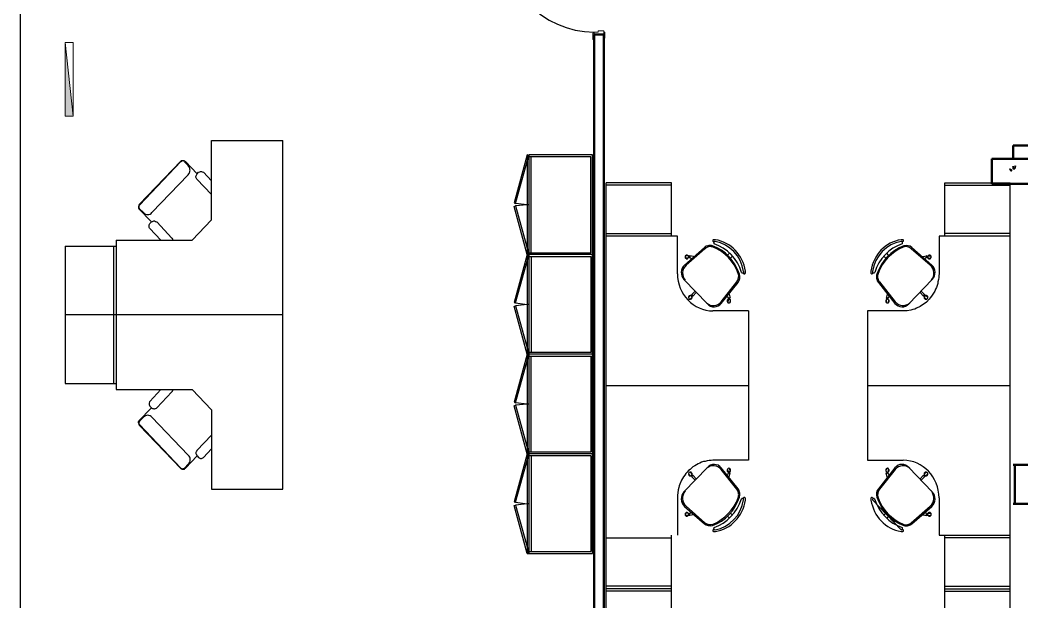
# Model space of a CAD drawing. Header units: millimetres. Extents: x -8 to 5830, y -596 to 3598.
# Drawn here: x 1664.43 to 1672.45, y 2382.36 to 2387.01 of the extents above; entities that cross this region are included whole.
import ezdxf

# ---------------------------------------------------------------- set-up
doc = ezdxf.new("R2010")
doc.units = ezdxf.units.MM
doc.layers.get('0').update_dxf_attribs({"color": 9})

msp = doc.modelspace()

# ---------------------------------------------------------------- linework, layer by layer
msp.add_line((1664.4326, 2392.0975), (1664.4326, 2378.3475))
at = {"lineweight": 20}
for p, q in [((1669.0273, 2386.9053), (1669.0167, 2386.9053)), ((1669.0167, 2386.9053), (1669.0167, 2386.8545)), ((1669.0167, 2386.8545), (1669.0273, 2386.8545)), ((1669.0273, 2386.9142), (1669.059, 2386.9142)), ((1669.0273, 2386.8545), (1669.0273, 2386.9142)), ((1669.059, 2386.9142), (1669.059, 2386.9252)), ((1669.059, 2386.9252), (1669.1033, 2386.9252)), ((1669.1033, 2386.9252), (1669.1033, 2386.8655)), ((1669.1117, 2386.9142), (1669.1033, 2386.9142)), ((1669.1033, 2386.8655), (1669.1117, 2386.8655)), ((1669.1117, 2386.8655), (1669.1117, 2386.9142)), ((1664.7935, 2386.2423), (1664.7935, 2386.8302)), ((1664.7935, 2386.8302), (1664.8568, 2386.8302)), ((1664.8568, 2386.2423), (1664.7935, 2386.8302)), ((1664.8568, 2386.8302), (1664.8568, 2386.2423)), ((1664.8568, 2386.2423), (1664.7935, 2386.2423)), ((1672.3536, 2385.8202), (1672.3683, 2385.8135)), ((1672.3599, 2385.8025), (1672.3536, 2385.8202)), ((1672.3683, 2385.8135), (1672.3599, 2385.8025)), ((1672.3747, 2385.8401), (1672.3979, 2385.8445)), ((1672.3937, 2385.8202), (1672.3747, 2385.8401)), ((1672.3747, 2385.829), (1672.3895, 2385.8312)), ((1672.3873, 2385.8157), (1672.3747, 2385.829)), ((1672.3895, 2385.8312), (1672.3873, 2385.8157)), ((1672.3979, 2385.8445), (1672.3937, 2385.8202))]:
    msp.add_line(p, q, dxfattribs=at)
at = {"lineweight": 50}
for p, q in [((1669.1033, 2386.8943), (1669.0273, 2386.8943)), ((1669.0273, 2386.8943), (1669.0273, 2379.4705)), ((1669.1033, 2379.5501), (1669.1033, 2386.8943)), ((1672.3789, 2385.8997), (1672.3789, 2386.008)), ((1673.0712, 2386.008), (1672.3789, 2386.008)), ((1672.2079, 2385.7008), (1672.2079, 2385.8997)), ((1672.2079, 2385.8997), (1672.5372, 2385.8997)), ((1672.5414, 2385.7008), (1672.2079, 2385.7008)), ((1672.6554, 2383.4554), (1672.3789, 2383.4554)), ((1672.3937, 2383.4554), (1672.3937, 2383.1415)), ((1672.6554, 2383.1415), (1672.3789, 2383.1415))]:
    msp.add_line(p, q, dxfattribs=at)
at = {"lineweight": 25}
for p, q in [((1665.9648, 2385.4135), (1665.9648, 2386.0478)), ((1665.9648, 2386.0478), (1666.5347, 2386.0478)), ((1666.5347, 2383.2587), (1666.5347, 2386.0478)), ((1668.4912, 2385.9329), (1668.3857, 2385.5483)), ((1668.3983, 2385.5439), (1668.5039, 2385.9285)), ((1668.5039, 2385.9285), (1668.4912, 2385.9329)), ((1668.4912, 2385.9329), (1668.4912, 2382.7459)), ((1668.5039, 2385.9329), (1668.5039, 2382.7459)), ((1669.0125, 2385.9329), (1668.5039, 2385.9329)), ((1668.9999, 2385.9174), (1668.5039, 2385.9174)), ((1668.5229, 2385.1505), (1668.5229, 2385.9174)), ((1668.9999, 2385.1505), (1668.9999, 2385.9174)), ((1669.0125, 2382.7459), (1669.0125, 2385.9329)), ((1665.7179, 2385.8821), (1665.3865, 2385.5351)), ((1665.72, 2385.8798), (1665.3887, 2385.5306)), ((1665.7221, 2385.8843), (1665.7179, 2385.8821)), ((1665.72, 2385.8798), (1665.7327, 2385.8865)), ((1665.7411, 2385.8843), (1665.7221, 2385.8843)), ((1665.7327, 2385.8865), (1665.7432, 2385.8865)), ((1665.7453, 2385.8821), (1665.7411, 2385.8843)), ((1665.7432, 2385.8865), (1665.7559, 2385.8798)), ((1665.7475, 2385.8776), (1665.7453, 2385.8821)), ((1665.7791, 2385.8467), (1665.7475, 2385.8776)), ((1665.7559, 2385.8798), (1665.8509, 2385.7804)), ((1665.7833, 2385.8401), (1665.7791, 2385.8467)), ((1665.7854, 2385.8356), (1665.7833, 2385.8401)), ((1665.7897, 2385.829), (1665.7854, 2385.8356)), ((1665.7918, 2385.8224), (1665.7897, 2385.829)), ((1665.7918, 2385.8157), (1665.7918, 2385.8224)), ((1665.7939, 2385.8091), (1665.7918, 2385.8157)), ((1672.3536, 2385.8202), (1672.3683, 2385.8135)), ((1672.3599, 2385.8025), (1672.3536, 2385.8202)), ((1672.3683, 2385.8135), (1672.3599, 2385.8025)), ((1672.3747, 2385.8401), (1672.3979, 2385.8445)), ((1672.3937, 2385.8202), (1672.3747, 2385.8401)), ((1672.3747, 2385.829), (1672.3895, 2385.8312)), ((1672.3873, 2385.8157), (1672.3747, 2385.829)), ((1672.3895, 2385.8312), (1672.3873, 2385.8157)), ((1672.3979, 2385.8445), (1672.3937, 2385.8202)), ((1665.7791, 2385.7738), (1665.4879, 2385.471)), ((1665.7791, 2385.7738), (1665.7833, 2385.7804)), ((1665.7833, 2385.7804), (1665.7854, 2385.7848)), ((1665.7854, 2385.7848), (1665.7897, 2385.7914)), ((1665.7897, 2385.7914), (1665.7918, 2385.7981)), ((1665.7918, 2385.8025), (1665.7939, 2385.8091)), ((1665.7918, 2385.7981), (1665.7918, 2385.8025)), ((1665.8403, 2385.7605), (1665.8424, 2385.7649)), ((1665.8403, 2385.7539), (1665.8403, 2385.7605)), ((1665.8424, 2385.7494), (1665.8403, 2385.7539)), ((1665.8424, 2385.7649), (1665.8445, 2385.7715)), ((1665.8445, 2385.7428), (1665.8424, 2385.7494)), ((1665.8445, 2385.7715), (1665.8467, 2385.776)), ((1665.8467, 2385.7384), (1665.8445, 2385.7428)), ((1665.8467, 2385.776), (1665.8509, 2385.7804)), ((1665.9648, 2385.6146), (1665.8467, 2385.7384)), ((1665.8509, 2385.7804), (1665.8614, 2385.7936)), ((1665.8614, 2385.7936), (1665.8699, 2385.7981)), ((1665.8699, 2385.7981), (1665.8762, 2385.8003)), ((1665.8762, 2385.8003), (1665.8846, 2385.8003)), ((1665.8846, 2385.8003), (1665.891, 2385.7981)), ((1665.891, 2385.7981), (1665.8994, 2385.7936)), ((1665.9648, 2385.7251), (1665.8994, 2385.7936)), ((1669.6457, 2385.7097), (1669.1223, 2385.7097)), ((1669.1223, 2379.6451), (1669.1223, 2385.7097)), ((1669.6457, 2385.6898), (1669.1223, 2385.6898)), ((1669.6457, 2385.2831), (1669.6457, 2385.7097)), ((1671.8323, 2385.2831), (1671.8323, 2385.7097)), ((1671.8323, 2385.7097), (1672.3557, 2385.7097)), ((1671.8323, 2385.6898), (1672.3557, 2385.6898)), ((1672.3557, 2378.5975), (1672.3557, 2385.7097)), ((1665.3844, 2385.5262), (1665.3802, 2385.5174)), ((1665.3802, 2385.5174), (1665.3802, 2385.5085)), ((1665.3802, 2385.5085), (1665.3844, 2385.4997)), ((1665.3844, 2385.5306), (1665.3823, 2385.524)), ((1665.3823, 2385.524), (1665.3823, 2385.5152)), ((1665.3823, 2385.5152), (1665.3844, 2385.5108)), ((1665.3865, 2385.5351), (1665.3844, 2385.5306)), ((1665.3887, 2385.5306), (1665.3844, 2385.5262)), ((1665.3844, 2385.5108), (1665.3887, 2385.5019)), ((1665.3844, 2385.4997), (1665.4836, 2385.3958)), ((1665.3887, 2385.5019), (1665.4203, 2385.471)), ((1668.3857, 2385.5483), (1668.3983, 2385.5439)), ((1668.3857, 2385.5196), (1668.3983, 2385.524)), ((1668.4912, 2385.135), (1668.3857, 2385.5196)), ((1668.4912, 2385.5329), (1668.3983, 2385.5439)), ((1668.4912, 2385.5329), (1668.3983, 2385.524)), ((1668.3983, 2385.524), (1668.5039, 2385.1395)), ((1668.5039, 2385.5329), (1668.4912, 2385.5329)), ((1665.8087, 2385.25), (1665.9648, 2385.4135)), ((1665.4646, 2385.3671), (1665.4667, 2385.3737)), ((1665.4646, 2385.3583), (1665.4646, 2385.3671)), ((1665.4667, 2385.3516), (1665.4646, 2385.3583)), ((1665.4667, 2385.3737), (1665.4689, 2385.3781)), ((1665.4689, 2385.3472), (1665.4667, 2385.3516)), ((1665.4689, 2385.3781), (1665.471, 2385.3826)), ((1665.471, 2385.345), (1665.4689, 2385.3472)), ((1665.471, 2385.3826), (1665.4836, 2385.3958)), ((1665.5596, 2385.25), (1665.471, 2385.345)), ((1665.4836, 2385.3958), (1665.4921, 2385.4002)), ((1665.4921, 2385.4002), (1665.4984, 2385.4025)), ((1665.4984, 2385.4025), (1665.5026, 2385.4047)), ((1665.5026, 2385.4047), (1665.509, 2385.4047)), ((1665.509, 2385.4047), (1665.5174, 2385.4002)), ((1665.5174, 2385.4002), (1665.5237, 2385.398)), ((1665.5237, 2385.398), (1665.528, 2385.3958)), ((1665.6483, 2385.2676), (1665.528, 2385.3958)), ((1665.6525, 2385.2632), (1665.6483, 2385.2676)), ((1665.6546, 2385.2566), (1665.6525, 2385.2632)), ((1665.6567, 2385.25), (1665.6546, 2385.2566)), ((1669.1223, 2385.303), (1669.6457, 2385.303)), ((1669.6921, 2385.2831), (1669.1223, 2385.2831)), ((1669.6921, 2384.9825), (1669.6921, 2385.2831)), ((1669.9792, 2385.2522), (1669.9771, 2385.25)), ((1669.9813, 2385.2522), (1669.9792, 2385.2522)), ((1669.9834, 2385.2544), (1669.9813, 2385.2522)), ((1669.9961, 2385.2544), (1669.9834, 2385.2544)), ((1671.4946, 2385.2544), (1671.4819, 2385.2544)), ((1671.4967, 2385.2522), (1671.4946, 2385.2544)), ((1671.4988, 2385.2522), (1671.4967, 2385.2522)), ((1671.5009, 2385.25), (1671.4988, 2385.2522)), ((1672.3557, 2385.2831), (1671.7858, 2385.2831)), ((1671.7858, 2385.2831), (1671.7858, 2384.9825)), ((1672.3557, 2385.303), (1671.8323, 2385.303)), ((1664.7935, 2385.2013), (1664.7935, 2384.1051)), ((1664.7935, 2385.2013), (1665.2029, 2385.2013)), ((1665.1839, 2384.1051), (1665.1839, 2385.2013)), ((1665.2029, 2385.25), (1665.2029, 2384.0565)), ((1665.2029, 2385.25), (1665.8087, 2385.25)), ((1669.9095, 2385.1925), (1669.7491, 2385.0511)), ((1669.9116, 2385.1814), (1669.7618, 2385.0511)), ((1669.9137, 2385.1969), (1669.9095, 2385.1925)), ((1669.918, 2385.1881), (1669.9116, 2385.1814)), ((1669.9222, 2385.2013), (1669.9137, 2385.1969)), ((1669.9264, 2385.1903), (1669.918, 2385.1881)), ((1669.9348, 2385.2058), (1669.9222, 2385.2013)), ((1669.9327, 2385.1947), (1669.9264, 2385.1903)), ((1669.9412, 2385.1969), (1669.9327, 2385.1947)), ((1669.9433, 2385.208), (1669.9348, 2385.2058)), ((1669.9475, 2385.1991), (1669.9412, 2385.1969)), ((1669.9644, 2385.208), (1669.9433, 2385.208)), ((1669.956, 2385.1991), (1669.9475, 2385.1991)), ((1669.9644, 2385.1969), (1669.956, 2385.1991)), ((1669.9728, 2385.2058), (1669.9644, 2385.208)), ((1669.9707, 2385.1969), (1669.9644, 2385.1969)), ((1669.9792, 2385.1947), (1669.9707, 2385.1969)), ((1669.9771, 2385.25), (1669.9771, 2385.2433)), ((1669.9771, 2385.2433), (1669.9792, 2385.2411)), ((1669.9792, 2385.2411), (1669.9813, 2385.2389)), ((1669.9813, 2385.2389), (1669.9876, 2385.2389)), ((1669.9834, 2385.2323), (1669.9813, 2385.2301)), ((1669.9813, 2385.2301), (1669.9834, 2385.2279)), ((1669.9855, 2385.2389), (1669.9834, 2385.2367)), ((1669.9834, 2385.2367), (1669.9834, 2385.2323)), ((1669.9834, 2385.2279), (1669.9834, 2385.2234)), ((1669.9834, 2385.2234), (1669.9855, 2385.2212)), ((1669.9918, 2385.2411), (1669.9876, 2385.2389)), ((1669.9939, 2385.2411), (1669.9918, 2385.2411)), ((1671.4861, 2385.2411), (1671.484, 2385.2411)), ((1671.4882, 2385.2389), (1671.4861, 2385.2411)), ((1671.4903, 2385.2389), (1671.4882, 2385.2389)), ((1671.4925, 2385.2367), (1671.4903, 2385.2389)), ((1671.4903, 2385.2212), (1671.4925, 2385.2234)), ((1671.4925, 2385.2389), (1671.4967, 2385.2389)), ((1671.4946, 2385.2323), (1671.4925, 2385.2367)), ((1671.4925, 2385.2234), (1671.4946, 2385.2279)), ((1671.4946, 2385.2279), (1671.4946, 2385.2323)), ((1671.4967, 2385.2389), (1671.5009, 2385.2433)), ((1671.5009, 2385.2433), (1671.5009, 2385.25)), ((1671.7162, 2385.0511), (1671.5642, 2385.1814)), ((1671.7288, 2385.0511), (1671.5684, 2385.1925)), ((1668.4912, 2385.135), (1668.3857, 2384.7527)), ((1668.3983, 2384.7483), (1668.5039, 2385.1306)), ((1668.5039, 2385.1395), (1668.4912, 2385.135)), ((1669.0125, 2385.135), (1668.4912, 2385.135)), ((1668.5039, 2385.1306), (1668.4912, 2385.135)), ((1668.5039, 2385.1505), (1668.9999, 2385.1505)), ((1668.5039, 2385.1196), (1668.9999, 2385.1196)), ((1668.5229, 2385.1196), (1668.5229, 2384.3527)), ((1668.9999, 2385.1196), (1668.9999, 2384.3527)), ((1669.7554, 2385.1218), (1669.7533, 2385.1196)), ((1669.7533, 2385.1196), (1669.7533, 2385.1151)), ((1669.7533, 2385.1151), (1669.7554, 2385.1107)), ((1669.7787, 2385.1262), (1669.7554, 2385.124)), ((1669.7576, 2385.1262), (1669.7554, 2385.1218)), ((1669.7554, 2385.1107), (1669.7554, 2385.1085)), ((1669.7554, 2385.1085), (1669.7576, 2385.1063)), ((1669.7618, 2385.1306), (1669.7576, 2385.1262)), ((1669.7808, 2385.1085), (1669.7576, 2385.1063)), ((1669.7576, 2385.1063), (1669.7618, 2385.1041)), ((1669.7723, 2385.1306), (1669.7618, 2385.1306)), ((1669.7618, 2385.1041), (1669.7639, 2385.1019)), ((1669.7639, 2385.1019), (1669.7744, 2385.1019)), ((1669.7744, 2385.1284), (1669.7723, 2385.1306)), ((1669.7787, 2385.1262), (1669.7744, 2385.1284)), ((1669.7744, 2385.1019), (1669.7766, 2385.1041)), ((1669.7766, 2385.1041), (1669.7787, 2385.1085)), ((1669.7808, 2385.124), (1669.7787, 2385.1262)), ((1669.7787, 2385.1085), (1669.7808, 2385.1107)), ((1669.7808, 2385.124), (1669.7808, 2385.1151)), ((1669.7829, 2385.1218), (1669.7808, 2385.1196)), ((1669.7808, 2385.1107), (1669.7829, 2385.1151)), ((1669.7808, 2385.1151), (1669.7829, 2385.1151)), ((1669.7892, 2385.1218), (1669.7829, 2385.1218)), ((1669.7829, 2385.1129), (1669.7913, 2385.1174)), ((1669.7829, 2385.1151), (1669.7829, 2385.1129)), ((1669.7871, 2385.1129), (1669.7829, 2385.1129)), ((1669.8209, 2385.1196), (1669.7892, 2385.1262)), ((1669.7892, 2385.1262), (1669.7892, 2385.124)), ((1669.7892, 2385.124), (1669.7913, 2385.1218)), ((1669.7892, 2385.1196), (1669.7892, 2385.1218)), ((1669.7913, 2385.1174), (1669.7892, 2385.1196)), ((1669.7913, 2385.1151), (1669.7892, 2385.1129)), ((1669.7892, 2385.1129), (1669.7892, 2385.1107)), ((1669.7892, 2385.1107), (1669.804, 2385.1041)), ((1669.7913, 2385.1218), (1669.7913, 2385.1151)), ((1670.0931, 2385.1306), (1670.11, 2385.1461)), ((1670.1185, 2385.1063), (1670.1332, 2385.1218)), ((1671.3595, 2385.1063), (1671.3447, 2385.1218)), ((1671.3827, 2385.1306), (1671.3679, 2385.1461)), ((1671.6571, 2385.1196), (1671.6887, 2385.1262)), ((1671.6866, 2385.1107), (1671.674, 2385.1041)), ((1671.6845, 2385.1174), (1671.6866, 2385.1196)), ((1671.6866, 2385.1151), (1671.6845, 2385.1174)), ((1671.6866, 2385.1218), (1671.6887, 2385.124)), ((1671.6887, 2385.124), (1671.6866, 2385.124)), ((1671.6887, 2385.1218), (1671.6866, 2385.1196)), ((1671.6866, 2385.1129), (1671.6866, 2385.1218)), ((1671.6866, 2385.1151), (1671.6887, 2385.1151)), ((1671.6887, 2385.1107), (1671.6866, 2385.1107)), ((1671.6972, 2385.1151), (1671.6887, 2385.1218)), ((1671.6887, 2385.1151), (1671.6908, 2385.1129)), ((1671.6908, 2385.1129), (1671.693, 2385.1129)), ((1671.693, 2385.1129), (1671.6951, 2385.1151)), ((1671.6972, 2385.124), (1671.6951, 2385.1196)), ((1671.6951, 2385.1151), (1671.6951, 2385.1107)), ((1671.6951, 2385.1151), (1671.6972, 2385.1151)), ((1671.6951, 2385.1107), (1671.6972, 2385.1085)), ((1671.6993, 2385.1262), (1671.6972, 2385.124)), ((1671.6972, 2385.1151), (1671.6972, 2385.1196)), ((1671.6972, 2385.1085), (1671.7204, 2385.1063)), ((1671.6972, 2385.1085), (1671.6993, 2385.1041)), ((1671.7014, 2385.1284), (1671.6993, 2385.1262)), ((1671.6993, 2385.1262), (1671.7204, 2385.124)), ((1671.6993, 2385.1041), (1671.7035, 2385.1019)), ((1671.7056, 2385.1306), (1671.7014, 2385.1284)), ((1671.7035, 2385.1019), (1671.7141, 2385.1019)), ((1671.7162, 2385.1306), (1671.7056, 2385.1306)), ((1671.7141, 2385.1019), (1671.7225, 2385.1107)), ((1671.7204, 2385.1262), (1671.7162, 2385.1306)), ((1671.7225, 2385.1218), (1671.7204, 2385.1262)), ((1671.7225, 2385.1107), (1671.7225, 2385.1218)), ((1669.7449, 2384.9361), (1669.9327, 2384.7416)), ((1670.205, 2384.9914), (1670.2071, 2384.9892)), ((1670.2071, 2384.9892), (1670.2177, 2384.9892)), ((1670.2177, 2384.9892), (1670.2219, 2384.9914)), ((1670.2219, 2385.0002), (1670.2219, 2384.9847)), ((1670.2219, 2384.9847), (1670.224, 2384.9825)), ((1670.224, 2384.9825), (1670.2324, 2384.9825)), ((1670.2324, 2384.9825), (1670.2345, 2384.9847)), ((1670.2345, 2384.987), (1670.2367, 2384.9892)), ((1670.2345, 2384.9847), (1670.2345, 2384.987)), ((1670.2367, 2384.9892), (1670.2367, 2385.0024)), ((1671.2413, 2385.0024), (1671.2392, 2384.9958)), ((1671.2392, 2384.9958), (1671.2413, 2384.9892)), ((1671.2413, 2384.9892), (1671.2413, 2384.987)), ((1671.2413, 2384.987), (1671.2434, 2384.9847)), ((1671.2434, 2384.9847), (1671.2455, 2384.9825)), ((1671.2455, 2384.9825), (1671.2518, 2384.9825)), ((1671.2518, 2384.9825), (1671.2561, 2384.987)), ((1671.254, 2385.0002), (1671.254, 2384.998)), ((1671.254, 2384.998), (1671.2561, 2384.9958)), ((1671.2561, 2384.987), (1671.2561, 2384.9958)), ((1671.2561, 2384.9914), (1671.2582, 2384.9892)), ((1671.2582, 2384.9892), (1671.2687, 2384.9892)), ((1671.2687, 2384.9892), (1671.2708, 2384.9914)), ((1671.2877, 2384.9781), (1671.2856, 2384.9715)), ((1671.2856, 2384.9715), (1671.2856, 2384.9472)), ((1671.2856, 2384.9472), (1671.2877, 2384.9383)), ((1671.2877, 2384.9383), (1671.2898, 2384.9317)), ((1671.2898, 2384.9317), (1671.2919, 2384.9251)), ((1671.2962, 2384.9759), (1671.2941, 2384.9693)), ((1671.2941, 2384.9693), (1671.2941, 2384.9516)), ((1671.2941, 2384.9516), (1671.2962, 2384.945)), ((1671.2983, 2384.9847), (1671.2962, 2384.9759)), ((1671.2962, 2384.945), (1671.2983, 2384.9361)), ((1671.2983, 2384.9361), (1671.3004, 2384.9295)), ((1671.5431, 2384.7416), (1671.7309, 2384.9361)), ((1671.7816, 2384.9361), (1671.7774, 2384.9184)), ((1671.7837, 2384.9516), (1671.7816, 2384.9361)), ((1671.7858, 2384.9825), (1671.7837, 2384.9671)), ((1671.7837, 2384.9671), (1671.7837, 2384.9516)), ((1670.0425, 2384.7571), (1670.167, 2384.9162)), ((1670.0425, 2384.7438), (1670.1776, 2384.9118)), ((1671.2919, 2384.9251), (1671.3004, 2384.9118)), ((1671.3004, 2384.9295), (1671.3046, 2384.9207)), ((1671.3004, 2384.9118), (1671.4334, 2384.7438)), ((1671.3046, 2384.9207), (1671.3088, 2384.9162)), ((1671.3088, 2384.9162), (1671.4355, 2384.7571)), ((1671.7584, 2384.8588), (1671.7521, 2384.8433)), ((1671.7647, 2384.872), (1671.7584, 2384.8588)), ((1671.7711, 2384.8875), (1671.7647, 2384.872)), ((1671.7753, 2384.903), (1671.7711, 2384.8875)), ((1671.7774, 2384.9184), (1671.7753, 2384.903)), ((1669.7977, 2384.8079), (1669.7808, 2384.7925)), ((1669.7829, 2384.7991), (1669.7808, 2384.7969)), ((1669.7808, 2384.7969), (1669.7808, 2384.7925)), ((1669.7808, 2384.7925), (1669.7829, 2384.788)), ((1669.785, 2384.8035), (1669.7829, 2384.7991)), ((1669.7829, 2384.788), (1669.7829, 2384.7858)), ((1669.7829, 2384.7858), (1669.785, 2384.7814)), ((1669.7871, 2384.8057), (1669.785, 2384.8035)), ((1669.785, 2384.7814), (1669.7871, 2384.7792)), ((1669.7892, 2384.8057), (1669.7871, 2384.8057)), ((1669.7871, 2384.7792), (1669.7913, 2384.7792)), ((1669.7934, 2384.8079), (1669.7892, 2384.8057)), ((1669.7913, 2384.7792), (1669.7955, 2384.777)), ((1669.7998, 2384.8079), (1669.7934, 2384.8079)), ((1669.8103, 2384.7947), (1669.7934, 2384.7792)), ((1669.7955, 2384.777), (1669.7977, 2384.7792)), ((1669.7977, 2384.7792), (1669.8019, 2384.7792)), ((1669.804, 2384.8057), (1669.7998, 2384.8079)), ((1669.8019, 2384.7792), (1669.8061, 2384.7836)), ((1669.8124, 2384.8101), (1669.804, 2384.8101)), ((1669.804, 2384.8101), (1669.804, 2384.8013)), ((1669.804, 2384.8013), (1669.8061, 2384.8013)), ((1669.8061, 2384.8146), (1669.8335, 2384.8433)), ((1669.8082, 2384.8124), (1669.8061, 2384.8146)), ((1669.8061, 2384.7836), (1669.8082, 2384.788)), ((1669.8124, 2384.8124), (1669.8082, 2384.8124)), ((1669.8082, 2384.7969), (1669.8082, 2384.8013)), ((1669.8103, 2384.7947), (1669.8082, 2384.7969)), ((1669.8082, 2384.788), (1669.8103, 2384.7903)), ((1669.8103, 2384.7903), (1669.8103, 2384.7947)), ((1669.8124, 2384.8013), (1669.8124, 2384.8124)), ((1669.8145, 2384.8079), (1669.8124, 2384.8101)), ((1669.8145, 2384.8057), (1669.8145, 2384.8079)), ((1669.8167, 2384.8035), (1669.8145, 2384.8057)), ((1669.8441, 2384.8345), (1669.8167, 2384.8035)), ((1670.0931, 2384.7726), (1670.091, 2384.7704)), ((1670.091, 2384.7704), (1670.091, 2384.7593)), ((1670.0931, 2384.8013), (1670.0995, 2384.788)), ((1670.0952, 2384.777), (1670.0931, 2384.7726)), ((1670.0995, 2384.777), (1670.0952, 2384.777)), ((1670.0974, 2384.777), (1670.0952, 2384.7527)), ((1670.0995, 2384.788), (1670.0995, 2384.7858)), ((1670.1037, 2384.7792), (1670.0995, 2384.777)), ((1670.1037, 2384.788), (1670.1016, 2384.7858)), ((1670.1037, 2384.7858), (1670.1016, 2384.7858)), ((1670.1016, 2384.7858), (1670.1016, 2384.7792)), ((1670.1016, 2384.7792), (1670.1037, 2384.777)), ((1670.1058, 2384.788), (1670.1037, 2384.7858)), ((1670.11, 2384.788), (1670.1037, 2384.788)), ((1670.1037, 2384.777), (1670.1079, 2384.777)), ((1670.1079, 2384.7858), (1670.1058, 2384.788)), ((1670.1079, 2384.819), (1670.1142, 2384.7858)), ((1670.11, 2384.7858), (1670.1079, 2384.7858)), ((1670.1079, 2384.777), (1670.11, 2384.7792)), ((1670.1121, 2384.777), (1670.1079, 2384.7792)), ((1670.1121, 2384.7858), (1670.11, 2384.788)), ((1670.11, 2384.7792), (1670.11, 2384.7858)), ((1670.1164, 2384.7726), (1670.1121, 2384.777)), ((1670.1142, 2384.7748), (1670.1121, 2384.7505)), ((1670.1185, 2384.7682), (1670.1164, 2384.7726)), ((1671.3616, 2384.7726), (1671.3595, 2384.7682)), ((1671.3658, 2384.777), (1671.3616, 2384.7726)), ((1671.37, 2384.819), (1671.3637, 2384.7858)), ((1671.3637, 2384.7858), (1671.3658, 2384.7858)), ((1671.3637, 2384.7748), (1671.3658, 2384.7505)), ((1671.3658, 2384.7858), (1671.3679, 2384.788)), ((1671.3679, 2384.7836), (1671.3658, 2384.7814)), ((1671.3658, 2384.7814), (1671.3679, 2384.7814)), ((1671.3679, 2384.7792), (1671.3658, 2384.777)), ((1671.3679, 2384.788), (1671.3743, 2384.788)), ((1671.37, 2384.7858), (1671.3679, 2384.7858)), ((1671.3679, 2384.7858), (1671.3679, 2384.7836)), ((1671.3679, 2384.7814), (1671.3679, 2384.7792)), ((1671.3679, 2384.7792), (1671.37, 2384.777)), ((1671.3722, 2384.788), (1671.37, 2384.7858)), ((1671.37, 2384.777), (1671.3722, 2384.777)), ((1671.3722, 2384.7858), (1671.3722, 2384.788)), ((1671.3743, 2384.7858), (1671.3722, 2384.7858)), ((1671.3722, 2384.777), (1671.3764, 2384.7814)), ((1671.3743, 2384.788), (1671.3764, 2384.7858)), ((1671.3764, 2384.7836), (1671.3743, 2384.7858)), ((1671.3785, 2384.777), (1671.3743, 2384.7792)), ((1671.3764, 2384.7858), (1671.3785, 2384.788)), ((1671.3764, 2384.7814), (1671.3764, 2384.7836)), ((1671.3785, 2384.788), (1671.3848, 2384.8013)), ((1671.3806, 2384.777), (1671.3785, 2384.777)), ((1671.3827, 2384.7726), (1671.3806, 2384.777)), ((1671.3806, 2384.777), (1671.3827, 2384.7527)), ((1671.3869, 2384.7682), (1671.3827, 2384.7726)), ((1671.6318, 2384.8345), (1671.6613, 2384.8035)), ((1671.6719, 2384.8146), (1671.6423, 2384.8433)), ((1671.6613, 2384.8035), (1671.6655, 2384.8079)), ((1671.6634, 2384.8101), (1671.6655, 2384.8124)), ((1671.6634, 2384.8057), (1671.6634, 2384.8101)), ((1671.6634, 2384.8057), (1671.6655, 2384.8035)), ((1671.6655, 2384.8124), (1671.6697, 2384.8124)), ((1671.6719, 2384.8101), (1671.6655, 2384.8101)), ((1671.6655, 2384.8101), (1671.6655, 2384.8079)), ((1671.6655, 2384.8035), (1671.6655, 2384.8013)), ((1671.6655, 2384.8013), (1671.6719, 2384.8013)), ((1671.6697, 2384.8013), (1671.6676, 2384.7969)), ((1671.6676, 2384.7969), (1671.6676, 2384.788)), ((1671.6676, 2384.7947), (1671.6824, 2384.7792)), ((1671.6676, 2384.788), (1671.6697, 2384.7836)), ((1671.6697, 2384.8124), (1671.6719, 2384.8146)), ((1671.6697, 2384.7836), (1671.6719, 2384.7814)), ((1671.674, 2384.8079), (1671.6719, 2384.8101)), ((1671.6719, 2384.8013), (1671.674, 2384.8035)), ((1671.6719, 2384.7814), (1671.6761, 2384.7792)), ((1671.6761, 2384.8079), (1671.674, 2384.8057)), ((1671.674, 2384.8035), (1671.674, 2384.8079)), ((1671.6845, 2384.8079), (1671.6761, 2384.8079)), ((1671.6761, 2384.7792), (1671.6782, 2384.7792)), ((1671.6782, 2384.7792), (1671.6824, 2384.777)), ((1671.6803, 2384.8079), (1671.6951, 2384.7925)), ((1671.6824, 2384.777), (1671.6866, 2384.7792)), ((1671.6866, 2384.8057), (1671.6845, 2384.8079)), ((1671.7077, 2384.7792), (1671.6845, 2384.7549)), ((1671.6908, 2384.8057), (1671.6866, 2384.8057)), ((1671.6866, 2384.7792), (1671.6887, 2384.7792)), ((1671.6887, 2384.7792), (1671.6908, 2384.7814)), ((1671.693, 2384.8035), (1671.6908, 2384.8057)), ((1671.6908, 2384.7814), (1671.693, 2384.7858)), ((1671.6951, 2384.7991), (1671.693, 2384.8035)), ((1671.693, 2384.7858), (1671.6951, 2384.788)), ((1671.6951, 2384.788), (1671.6951, 2384.7991)), ((1671.7162, 2384.7903), (1671.7077, 2384.7792)), ((1671.7267, 2384.8035), (1671.7162, 2384.7903)), ((1671.7521, 2384.8433), (1671.7267, 2384.8035)), ((1668.3857, 2384.7527), (1668.3983, 2384.7483)), ((1668.3857, 2384.7217), (1668.3983, 2384.7262)), ((1668.4912, 2384.3394), (1668.3857, 2384.7217)), ((1668.3983, 2384.7483), (1668.4912, 2384.7372)), ((1668.4912, 2384.7372), (1668.3983, 2384.7262)), ((1668.3983, 2384.7262), (1668.5039, 2384.3416)), ((1668.5039, 2384.7372), (1668.4912, 2384.7372)), ((1670.091, 2384.7593), (1670.0931, 2384.7571)), ((1670.0931, 2384.7571), (1670.0931, 2384.7527)), ((1670.0931, 2384.7527), (1670.0974, 2384.7505)), ((1670.0974, 2384.7505), (1670.0995, 2384.7505)), ((1670.0995, 2384.7505), (1670.1037, 2384.7483)), ((1670.1037, 2384.7483), (1670.1079, 2384.7483)), ((1670.1079, 2384.7483), (1670.11, 2384.7505)), ((1670.11, 2384.7505), (1670.1142, 2384.7527)), ((1670.1142, 2384.7527), (1670.1185, 2384.7571)), ((1670.1185, 2384.7571), (1670.1185, 2384.7682)), ((1671.3595, 2384.7682), (1671.3595, 2384.7571)), ((1671.3595, 2384.7571), (1671.3637, 2384.7527)), ((1671.3637, 2384.7527), (1671.3679, 2384.7505)), ((1671.3679, 2384.7505), (1671.37, 2384.7483)), ((1671.37, 2384.7483), (1671.3743, 2384.7483)), ((1671.3743, 2384.7483), (1671.3764, 2384.7505)), ((1671.3764, 2384.7505), (1671.3806, 2384.7505)), ((1671.3806, 2384.7505), (1671.3827, 2384.7527)), ((1671.3827, 2384.7527), (1671.3848, 2384.7571)), ((1671.3848, 2384.7571), (1671.3869, 2384.7593)), ((1671.3869, 2384.7593), (1671.3869, 2384.7682)), ((1671.56, 2384.6908), (1671.5304, 2384.6864)), ((1671.5769, 2384.6952), (1671.56, 2384.6908)), ((1671.5917, 2384.6996), (1671.5769, 2384.6952)), ((1671.6043, 2384.7063), (1671.5917, 2384.6996)), ((1671.6339, 2384.7195), (1671.6043, 2384.7063)), ((1671.6845, 2384.7549), (1671.6339, 2384.7195)), ((1666.5347, 2384.6532), (1664.7935, 2384.6532)), ((1670.262, 2384.6842), (1669.9771, 2384.6842)), ((1670.262, 2384.6842), (1670.262, 2383.4907)), ((1671.2139, 2384.6842), (1671.2139, 2383.4907)), ((1671.4988, 2384.6842), (1671.2139, 2384.6842)), ((1671.5157, 2384.6864), (1671.4988, 2384.6842)), ((1671.5304, 2384.6864), (1671.5157, 2384.6864)), ((1668.4912, 2384.3394), (1668.3857, 2383.9548)), ((1668.3983, 2383.9504), (1668.5039, 2384.335)), ((1668.5039, 2384.3416), (1668.4912, 2384.3394)), ((1669.0125, 2384.3394), (1668.4912, 2384.3394)), ((1668.5039, 2384.335), (1668.4912, 2384.3394)), ((1668.9999, 2384.3527), (1668.5039, 2384.3527)), ((1668.5039, 2384.3239), (1668.9999, 2384.3239)), ((1668.5229, 2383.557), (1668.5229, 2384.3239)), ((1668.9999, 2384.3239), (1668.9999, 2383.557)), ((1664.7935, 2384.1051), (1665.2029, 2384.1051)), ((1665.2029, 2384.0565), (1665.8087, 2384.0565)), ((1665.5596, 2384.0565), (1665.471, 2383.9615)), ((1665.6525, 2384.0432), (1665.6546, 2384.0499)), ((1665.6546, 2384.0499), (1665.6567, 2384.0565)), ((1665.8087, 2384.0565), (1665.9648, 2383.893)), ((1669.1223, 2384.0874), (1670.262, 2384.0874)), ((1671.2139, 2384.0874), (1672.3557, 2384.0874)), ((1665.528, 2383.9106), (1665.6483, 2384.0388)), ((1665.6483, 2384.0388), (1665.6525, 2384.0432)), ((1665.3844, 2383.8068), (1665.4836, 2383.9106)), ((1665.4689, 2383.957), (1665.4646, 2383.9482)), ((1665.4646, 2383.9482), (1665.4646, 2383.9372)), ((1665.4646, 2383.9372), (1665.4689, 2383.9283)), ((1665.471, 2383.9615), (1665.4689, 2383.957)), ((1665.4689, 2383.9283), (1665.471, 2383.9239)), ((1665.471, 2383.9239), (1665.4836, 2383.9106)), ((1665.4836, 2383.9106), (1665.4879, 2383.9084)), ((1665.4879, 2383.9084), (1665.4921, 2383.904)), ((1665.4921, 2383.904), (1665.4984, 2383.904)), ((1665.4984, 2383.904), (1665.5026, 2383.9018)), ((1665.5026, 2383.9018), (1665.509, 2383.9018)), ((1665.509, 2383.9018), (1665.5132, 2383.904)), ((1665.5132, 2383.904), (1665.5174, 2383.904)), ((1665.5174, 2383.904), (1665.5237, 2383.9084)), ((1665.5237, 2383.9084), (1665.528, 2383.9106)), ((1665.9648, 2383.893), (1665.9648, 2383.2587)), ((1668.3857, 2383.9548), (1668.3983, 2383.9504)), ((1668.3857, 2383.9261), (1668.3983, 2383.9305)), ((1668.4912, 2383.5415), (1668.3857, 2383.9261)), ((1668.4912, 2383.9394), (1668.3983, 2383.9504)), ((1668.4912, 2383.9394), (1668.3983, 2383.9305)), ((1668.3983, 2383.9305), (1668.5039, 2383.546)), ((1668.5039, 2383.9394), (1668.4912, 2383.9394)), ((1665.4203, 2383.8355), (1665.3887, 2383.8046)), ((1665.7791, 2383.5327), (1665.4879, 2383.8355)), ((1665.3802, 2383.7979), (1665.3844, 2383.8068)), ((1665.3802, 2383.7891), (1665.3802, 2383.7979)), ((1665.3802, 2383.7891), (1665.3823, 2383.7824)), ((1665.3844, 2383.7957), (1665.3823, 2383.7913)), ((1665.3823, 2383.7913), (1665.3823, 2383.7802)), ((1665.3823, 2383.7824), (1665.3844, 2383.778)), ((1665.3823, 2383.7802), (1665.3865, 2383.7714)), ((1665.3887, 2383.8046), (1665.3844, 2383.7957)), ((1665.3887, 2383.7758), (1665.3844, 2383.778)), ((1665.3865, 2383.7714), (1665.3887, 2383.7692)), ((1665.72, 2383.4266), (1665.3887, 2383.7758)), ((1665.3887, 2383.7692), (1665.7179, 2383.4244)), ((1665.9648, 2383.6918), (1665.8467, 2383.5681)), ((1665.8467, 2383.5681), (1665.8445, 2383.5614)), ((1665.8994, 2383.5128), (1665.9648, 2383.5813)), ((1665.7559, 2383.4266), (1665.8509, 2383.5261)), ((1665.8424, 2383.557), (1665.8403, 2383.5526)), ((1665.8403, 2383.5526), (1665.8403, 2383.546)), ((1665.8403, 2383.546), (1665.8424, 2383.5415)), ((1665.8445, 2383.5614), (1665.8424, 2383.557)), ((1665.8424, 2383.5415), (1665.8445, 2383.5349)), ((1665.8445, 2383.5349), (1665.8467, 2383.5305)), ((1665.8467, 2383.5305), (1665.8509, 2383.5261)), ((1665.8509, 2383.5261), (1665.8614, 2383.5128)), ((1665.8614, 2383.5128), (1665.8699, 2383.5084)), ((1665.8699, 2383.5084), (1665.8762, 2383.5062)), ((1665.8762, 2383.5062), (1665.8846, 2383.5062)), ((1665.8846, 2383.5062), (1665.891, 2383.5084)), ((1665.891, 2383.5084), (1665.8994, 2383.5128)), ((1668.4912, 2383.5415), (1668.3857, 2383.1592)), ((1668.3983, 2383.1548), (1668.5039, 2383.5371)), ((1668.5039, 2383.546), (1668.4912, 2383.5415)), ((1669.0125, 2383.5415), (1668.4912, 2383.5415)), ((1668.5039, 2383.5371), (1668.4912, 2383.5415)), ((1668.5039, 2383.557), (1668.9999, 2383.557)), ((1668.9999, 2383.5261), (1668.5039, 2383.5261)), ((1668.5229, 2383.5261), (1668.5229, 2382.7614)), ((1668.9999, 2383.5261), (1668.9999, 2382.7614)), ((1669.9475, 2383.4885), (1669.9306, 2383.4863)), ((1669.9623, 2383.4885), (1669.9475, 2383.4885)), ((1669.9771, 2383.4907), (1669.9623, 2383.4885)), ((1670.262, 2383.4907), (1669.9771, 2383.4907)), ((1671.2139, 2383.4907), (1671.4988, 2383.4907)), ((1665.7179, 2383.4244), (1665.7221, 2383.4222)), ((1665.72, 2383.4266), (1665.7242, 2383.4244)), ((1665.7263, 2383.4222), (1665.7221, 2383.4222)), ((1665.7242, 2383.4244), (1665.7285, 2383.42)), ((1665.7306, 2383.42), (1665.7263, 2383.4222)), ((1665.7285, 2383.42), (1665.7475, 2383.42)), ((1665.7306, 2383.42), (1665.7348, 2383.4222)), ((1665.7411, 2383.4222), (1665.7348, 2383.4222)), ((1665.7453, 2383.4244), (1665.7411, 2383.4222)), ((1665.7475, 2383.4288), (1665.7453, 2383.4244)), ((1665.7791, 2383.4598), (1665.7475, 2383.4288)), ((1665.7475, 2383.42), (1665.7517, 2383.4244)), ((1665.7517, 2383.4244), (1665.7559, 2383.4266)), ((1669.9327, 2383.4333), (1669.7449, 2383.2388)), ((1669.7808, 2383.4089), (1669.7702, 2383.3957)), ((1669.7934, 2383.4178), (1669.7808, 2383.4089)), ((1669.804, 2383.4288), (1669.7934, 2383.4178)), ((1669.8167, 2383.4377), (1669.804, 2383.4288)), ((1669.8314, 2383.4465), (1669.8167, 2383.4377)), ((1669.8441, 2383.4554), (1669.8314, 2383.4465)), ((1669.8589, 2383.462), (1669.8441, 2383.4554)), ((1669.8715, 2383.4686), (1669.8589, 2383.462)), ((1669.8863, 2383.4752), (1669.8715, 2383.4686)), ((1669.9011, 2383.4797), (1669.8863, 2383.4752)), ((1669.9158, 2383.4819), (1669.9011, 2383.4797)), ((1669.9306, 2383.4863), (1669.9158, 2383.4819)), ((1670.1776, 2383.2631), (1670.0425, 2383.431)), ((1670.167, 2383.2587), (1670.0425, 2383.4178)), ((1670.0931, 2383.4178), (1670.091, 2383.4156)), ((1670.091, 2383.4156), (1670.091, 2383.4045)), ((1670.0974, 2383.4244), (1670.0931, 2383.42)), ((1670.0931, 2383.42), (1670.0931, 2383.4178)), ((1670.0974, 2383.3979), (1670.0952, 2383.4222)), ((1670.0995, 2383.4244), (1670.0974, 2383.4244)), ((1670.1037, 2383.4266), (1670.0995, 2383.4244)), ((1670.1079, 2383.4266), (1670.1037, 2383.4266)), ((1670.11, 2383.4244), (1670.1079, 2383.4266)), ((1670.1142, 2383.4222), (1670.11, 2383.4244)), ((1670.1142, 2383.4001), (1670.1121, 2383.4222)), ((1670.1185, 2383.4178), (1670.1142, 2383.4222)), ((1670.1185, 2383.4067), (1670.1185, 2383.4178)), ((1671.4334, 2383.431), (1671.3004, 2383.2631)), ((1671.4355, 2383.4178), (1671.3088, 2383.2587)), ((1671.3637, 2383.4222), (1671.3595, 2383.4178)), ((1671.3595, 2383.4178), (1671.3595, 2383.4067)), ((1671.3679, 2383.4244), (1671.3637, 2383.4222)), ((1671.3637, 2383.4001), (1671.3658, 2383.4222)), ((1671.37, 2383.4266), (1671.3679, 2383.4244)), ((1671.3743, 2383.4266), (1671.37, 2383.4266)), ((1671.3764, 2383.4244), (1671.3743, 2383.4266)), ((1671.3806, 2383.4244), (1671.3764, 2383.4244)), ((1671.3827, 2383.42), (1671.3806, 2383.4244)), ((1671.3806, 2383.3979), (1671.3827, 2383.4222)), ((1671.3869, 2383.4156), (1671.3827, 2383.42)), ((1671.3869, 2383.4067), (1671.3869, 2383.4156)), ((1671.7309, 2383.2388), (1671.5431, 2383.4333)), ((1669.7259, 2383.3316), (1669.7132, 2383.3006)), ((1669.7322, 2383.3448), (1669.7259, 2383.3316)), ((1669.7407, 2383.3581), (1669.7322, 2383.3448)), ((1669.7512, 2383.3714), (1669.7407, 2383.3581)), ((1669.7597, 2383.3846), (1669.7512, 2383.3714)), ((1669.7702, 2383.3957), (1669.7597, 2383.3846)), ((1669.7829, 2383.3868), (1669.7808, 2383.3824)), ((1669.7977, 2383.3669), (1669.7808, 2383.3824)), ((1669.7808, 2383.3824), (1669.7808, 2383.378)), ((1669.7808, 2383.378), (1669.7829, 2383.3758)), ((1669.7871, 2383.3935), (1669.7829, 2383.3891)), ((1669.7829, 2383.3891), (1669.7829, 2383.3868)), ((1669.7829, 2383.3758), (1669.785, 2383.3714)), ((1669.785, 2383.3714), (1669.7871, 2383.3692)), ((1669.7913, 2383.3957), (1669.7871, 2383.3935)), ((1669.7871, 2383.3692), (1669.7892, 2383.3669)), ((1669.7892, 2383.3669), (1669.7998, 2383.3669)), ((1669.8019, 2383.3957), (1669.7913, 2383.3957)), ((1669.8103, 2383.3802), (1669.7934, 2383.3957)), ((1669.7998, 2383.3669), (1669.804, 2383.3692)), ((1669.8061, 2383.3913), (1669.8019, 2383.3957)), ((1669.8061, 2383.3736), (1669.804, 2383.3714)), ((1669.8082, 2383.3868), (1669.8061, 2383.3913)), ((1669.8061, 2383.3736), (1669.8124, 2383.3647)), ((1669.8103, 2383.3736), (1669.8061, 2383.3736)), ((1669.8082, 2383.3625), (1669.8061, 2383.3603)), ((1669.8061, 2383.3603), (1669.8335, 2383.3316)), ((1669.8103, 2383.3846), (1669.8082, 2383.3868)), ((1669.8082, 2383.378), (1669.8103, 2383.3802)), ((1669.8082, 2383.3736), (1669.8082, 2383.378)), ((1669.8124, 2383.3625), (1669.8082, 2383.3625)), ((1669.8103, 2383.3802), (1669.8103, 2383.3846)), ((1669.8124, 2383.3714), (1669.8103, 2383.3736)), ((1669.8124, 2383.3714), (1669.8124, 2383.3625)), ((1669.8145, 2383.3669), (1669.8124, 2383.3647)), ((1669.8167, 2383.3714), (1669.8145, 2383.3692)), ((1669.8145, 2383.3692), (1669.8145, 2383.3669)), ((1669.8441, 2383.3404), (1669.8167, 2383.3714)), ((1670.091, 2383.4045), (1670.0931, 2383.4001)), ((1670.0931, 2383.4001), (1670.0952, 2383.3979)), ((1670.0995, 2383.3868), (1670.0931, 2383.3736)), ((1670.0952, 2383.3979), (1670.0995, 2383.3979)), ((1670.0995, 2383.3979), (1670.1037, 2383.3957)), ((1670.11, 2383.3868), (1670.0995, 2383.3868)), ((1670.1037, 2383.3979), (1670.1016, 2383.3957)), ((1670.1016, 2383.3957), (1670.1037, 2383.3868)), ((1670.1079, 2383.3979), (1670.1037, 2383.3979)), ((1670.11, 2383.3957), (1670.1079, 2383.3979)), ((1670.1079, 2383.3957), (1670.1121, 2383.3979)), ((1670.1079, 2383.3559), (1670.1142, 2383.3891)), ((1670.1079, 2383.3868), (1670.11, 2383.3891)), ((1670.11, 2383.3891), (1670.11, 2383.3957)), ((1670.1121, 2383.3891), (1670.11, 2383.3868)), ((1670.1121, 2383.3979), (1670.1164, 2383.4023)), ((1670.1142, 2383.3891), (1670.1121, 2383.3891)), ((1670.1164, 2383.4023), (1670.1185, 2383.4067)), ((1671.3595, 2383.4067), (1671.3616, 2383.4023)), ((1671.3616, 2383.4023), (1671.3658, 2383.3979)), ((1671.37, 2383.3559), (1671.3637, 2383.3891)), ((1671.3637, 2383.3891), (1671.3658, 2383.3868)), ((1671.3658, 2383.3979), (1671.3679, 2383.3957)), ((1671.3679, 2383.3935), (1671.3658, 2383.3935)), ((1671.3658, 2383.3935), (1671.3679, 2383.3913)), ((1671.3679, 2383.3868), (1671.3658, 2383.3891)), ((1671.3722, 2383.3979), (1671.3679, 2383.3935)), ((1671.3679, 2383.3913), (1671.3679, 2383.3891)), ((1671.3679, 2383.3891), (1671.37, 2383.3868)), ((1671.3764, 2383.3868), (1671.3679, 2383.3868)), ((1671.37, 2383.3979), (1671.3722, 2383.3979)), ((1671.3764, 2383.3935), (1671.3722, 2383.3979)), ((1671.3722, 2383.3868), (1671.3764, 2383.3913)), ((1671.3743, 2383.3957), (1671.3785, 2383.3979)), ((1671.3764, 2383.3913), (1671.3764, 2383.3935)), ((1671.3764, 2383.3891), (1671.3764, 2383.3868)), ((1671.3785, 2383.3979), (1671.3806, 2383.3979)), ((1671.3848, 2383.3736), (1671.3785, 2383.3868)), ((1671.3806, 2383.3979), (1671.3827, 2383.4001)), ((1671.3827, 2383.4001), (1671.3848, 2383.4045)), ((1671.3848, 2383.4045), (1671.3869, 2383.4067)), ((1671.6318, 2383.3404), (1671.6613, 2383.3714)), ((1671.6719, 2383.3603), (1671.6423, 2383.3316)), ((1671.6613, 2383.3714), (1671.6655, 2383.3669)), ((1671.6676, 2383.3736), (1671.6634, 2383.3692)), ((1671.6634, 2383.3692), (1671.6634, 2383.3647)), ((1671.6634, 2383.3647), (1671.6655, 2383.3625)), ((1671.6655, 2383.3669), (1671.6655, 2383.3647)), ((1671.6655, 2383.3647), (1671.6719, 2383.3647)), ((1671.6655, 2383.3625), (1671.6697, 2383.3625)), ((1671.6676, 2383.3802), (1671.6824, 2383.3957)), ((1671.6697, 2383.3913), (1671.6676, 2383.3868)), ((1671.6676, 2383.3868), (1671.6676, 2383.378)), ((1671.6676, 2383.378), (1671.6697, 2383.3736)), ((1671.6719, 2383.3736), (1671.6676, 2383.3736)), ((1671.6719, 2383.3935), (1671.6697, 2383.3913)), ((1671.6697, 2383.3625), (1671.6719, 2383.3603)), ((1671.6761, 2383.3957), (1671.6719, 2383.3935)), ((1671.6719, 2383.3714), (1671.6719, 2383.3736)), ((1671.674, 2383.3714), (1671.6719, 2383.3714)), ((1671.6719, 2383.3647), (1671.674, 2383.3669)), ((1671.674, 2383.3669), (1671.674, 2383.3714)), ((1671.674, 2383.3692), (1671.6761, 2383.3669)), ((1671.6866, 2383.3957), (1671.6761, 2383.3957)), ((1671.6761, 2383.3669), (1671.6866, 2383.3669)), ((1671.6803, 2383.3669), (1671.6951, 2383.3824)), ((1671.6887, 2383.3935), (1671.6866, 2383.3957)), ((1671.6866, 2383.3669), (1671.6908, 2383.3692)), ((1671.6908, 2383.3913), (1671.6887, 2383.3935)), ((1671.693, 2383.3891), (1671.6908, 2383.3913)), ((1671.6908, 2383.3692), (1671.693, 2383.3714)), ((1671.6951, 2383.3868), (1671.693, 2383.3891)), ((1671.693, 2383.3714), (1671.6951, 2383.3758)), ((1671.6951, 2383.3758), (1671.6951, 2383.3868)), ((1665.9648, 2383.2587), (1666.5347, 2383.2587)), ((1669.6985, 2383.2542), (1669.6921, 2383.2078)), ((1669.7027, 2383.2719), (1669.6985, 2383.2542)), ((1669.7069, 2383.2874), (1669.7027, 2383.2719)), ((1669.7132, 2383.3006), (1669.7069, 2383.2874)), ((1670.1733, 2383.252), (1670.167, 2383.2587)), ((1670.1755, 2383.2454), (1670.1733, 2383.252)), ((1670.186, 2383.2498), (1670.1776, 2383.2631)), ((1670.1902, 2383.2366), (1670.186, 2383.2498)), ((1669.6921, 2383.2078), (1669.6921, 2382.8918)), ((1670.1797, 2383.2388), (1670.1755, 2383.2454)), ((1670.1818, 2383.2299), (1670.1797, 2383.2388)), ((1670.1797, 2383.1901), (1670.1818, 2383.199)), ((1670.1818, 2383.2233), (1670.1818, 2383.2299)), ((1670.1839, 2383.2145), (1670.1818, 2383.2233)), ((1670.1818, 2383.2056), (1670.1839, 2383.2145)), ((1670.1818, 2383.199), (1670.1818, 2383.2056)), ((1670.1881, 2383.1968), (1670.1902, 2383.2034)), ((1670.1923, 2383.2277), (1670.1902, 2383.2366)), ((1670.1902, 2383.2034), (1670.1923, 2383.2122)), ((1670.1923, 2383.2122), (1670.1923, 2383.2277)), ((1670.2092, 2383.1857), (1670.205, 2383.1813)), ((1670.2177, 2383.1857), (1670.2092, 2383.1857)), ((1670.2219, 2383.1835), (1670.2177, 2383.1857)), ((1670.224, 2383.1924), (1670.2219, 2383.1901)), ((1670.2219, 2383.1747), (1670.2219, 2383.1901)), ((1670.2324, 2383.1924), (1670.224, 2383.1924)), ((1670.2345, 2383.1901), (1670.2324, 2383.1924)), ((1670.2345, 2383.1879), (1670.2345, 2383.1901)), ((1670.2367, 2383.1857), (1670.2345, 2383.1879)), ((1670.2367, 2383.1725), (1670.2367, 2383.1857)), ((1671.2413, 2383.1857), (1671.2392, 2383.1791)), ((1671.2392, 2383.1791), (1671.2413, 2383.1725)), ((1671.2434, 2383.1901), (1671.2413, 2383.1879)), ((1671.2413, 2383.1879), (1671.2413, 2383.1857)), ((1671.2455, 2383.1924), (1671.2434, 2383.1901)), ((1671.2518, 2383.1924), (1671.2455, 2383.1924)), ((1671.2561, 2383.1879), (1671.2518, 2383.1924)), ((1671.2561, 2383.1791), (1671.254, 2383.1769)), ((1671.254, 2383.1769), (1671.254, 2383.1747)), ((1671.254, 2383.1747), (1671.484, 2382.9338)), ((1671.2561, 2383.1879), (1671.2561, 2383.1791)), ((1671.2582, 2383.1857), (1671.2561, 2383.1835)), ((1671.2666, 2383.1857), (1671.2582, 2383.1857)), ((1671.2708, 2383.1813), (1671.2666, 2383.1857)), ((1671.7858, 2383.1901), (1671.7858, 2382.8918)), ((1668.3857, 2383.1592), (1668.3983, 2383.1548)), ((1668.3857, 2383.1283), (1668.3983, 2383.1327)), ((1668.4912, 2382.7459), (1668.3857, 2383.1283)), ((1668.3983, 2383.1548), (1668.4912, 2383.1437)), ((1668.4912, 2383.1437), (1668.3983, 2383.1327)), ((1668.3983, 2383.1327), (1668.5039, 2382.7503)), ((1668.5039, 2383.1437), (1668.4912, 2383.1437)), ((1669.7491, 2383.1216), (1669.9095, 2382.9824)), ((1669.7618, 2383.1238), (1669.9116, 2382.9912)), ((1671.5642, 2382.9912), (1671.7162, 2383.1238)), ((1671.5684, 2382.9824), (1671.7288, 2383.1216)), ((1669.7554, 2383.0642), (1669.7533, 2383.0597)), ((1669.7533, 2383.0597), (1669.7533, 2383.0553)), ((1669.7533, 2383.0553), (1669.7554, 2383.0531)), ((1669.7576, 2383.0686), (1669.7554, 2383.0664)), ((1669.7554, 2383.0664), (1669.7554, 2383.0642)), ((1669.7554, 2383.0531), (1669.7576, 2383.0487)), ((1669.7787, 2383.0487), (1669.7554, 2383.0509)), ((1669.7618, 2383.0708), (1669.7576, 2383.0686)), ((1669.7808, 2383.0664), (1669.7576, 2383.0686)), ((1669.7576, 2383.0487), (1669.7618, 2383.0443)), ((1669.7639, 2383.073), (1669.7618, 2383.0708)), ((1669.7618, 2383.0443), (1669.7723, 2383.0443)), ((1669.7702, 2383.073), (1669.7639, 2383.073)), ((1669.7744, 2383.0708), (1669.7702, 2383.073)), ((1669.7723, 2383.0443), (1669.7744, 2383.0465)), ((1669.7766, 2383.0708), (1669.7744, 2383.0708)), ((1669.7744, 2383.0465), (1669.7787, 2383.0487)), ((1669.7787, 2383.0664), (1669.7766, 2383.0708)), ((1669.7808, 2383.0642), (1669.7787, 2383.0664)), ((1669.7787, 2383.0487), (1669.7808, 2383.0509)), ((1669.7829, 2383.0597), (1669.7808, 2383.0642)), ((1669.7829, 2383.0597), (1669.7808, 2383.0597)), ((1669.7808, 2383.0597), (1669.7808, 2383.0553)), ((1669.7808, 2383.0553), (1669.785, 2383.0509)), ((1669.7808, 2383.0509), (1669.7808, 2383.0531)), ((1669.7871, 2383.062), (1669.7829, 2383.062)), ((1669.7829, 2383.062), (1669.7829, 2383.0597)), ((1669.785, 2383.0509), (1669.7871, 2383.0531)), ((1669.7892, 2383.0597), (1669.7871, 2383.062)), ((1669.7871, 2383.0531), (1669.7892, 2383.0531)), ((1669.7871, 2383.0509), (1669.7892, 2383.0509)), ((1669.804, 2383.0708), (1669.7892, 2383.0642)), ((1669.7892, 2383.062), (1669.7913, 2383.0642)), ((1669.7913, 2383.0597), (1669.7892, 2383.062)), ((1669.7913, 2383.0575), (1669.7892, 2383.0597)), ((1669.7892, 2383.0553), (1669.7913, 2383.0575)), ((1669.8209, 2383.0553), (1669.7892, 2383.0487)), ((1669.7892, 2383.0531), (1669.7892, 2383.0553)), ((1669.7892, 2383.0509), (1669.7913, 2383.0531)), ((1669.7913, 2383.0531), (1669.7913, 2383.0597)), ((1670.0931, 2383.0443), (1670.11, 2383.0288)), ((1670.1185, 2383.0686), (1670.1332, 2383.0531)), ((1671.3595, 2383.0686), (1671.3447, 2383.0531)), ((1671.3827, 2383.0443), (1671.3679, 2383.0288)), ((1671.6571, 2383.0553), (1671.6887, 2383.0487)), ((1671.6866, 2383.0642), (1671.674, 2383.0708)), ((1671.6845, 2383.0575), (1671.6866, 2383.0597)), ((1671.6866, 2383.0553), (1671.6845, 2383.0575)), ((1671.6866, 2383.0531), (1671.6866, 2383.0642)), ((1671.693, 2383.062), (1671.6866, 2383.0597)), ((1671.6866, 2383.0553), (1671.6887, 2383.0531)), ((1671.6887, 2383.0509), (1671.6866, 2383.0531)), ((1671.6887, 2383.0531), (1671.6908, 2383.0531)), ((1671.6887, 2383.0487), (1671.6887, 2383.0509)), ((1671.693, 2383.062), (1671.6908, 2383.062)), ((1671.6908, 2383.0531), (1671.6908, 2383.0509)), ((1671.6908, 2383.0509), (1671.693, 2383.0531)), ((1671.6951, 2383.0597), (1671.693, 2383.062)), ((1671.693, 2383.0531), (1671.6951, 2383.0531)), ((1671.6972, 2383.0664), (1671.6951, 2383.0642)), ((1671.6951, 2383.0642), (1671.6951, 2383.0597)), ((1671.6972, 2383.0597), (1671.6951, 2383.0597)), ((1671.6951, 2383.0531), (1671.6972, 2383.0553)), ((1671.6951, 2383.0531), (1671.6972, 2383.0509)), ((1671.6993, 2383.0708), (1671.6972, 2383.0664)), ((1671.6972, 2383.0664), (1671.7204, 2383.0686)), ((1671.6972, 2383.0553), (1671.6972, 2383.0597)), ((1671.6972, 2383.0509), (1671.6993, 2383.0487)), ((1671.7035, 2383.0708), (1671.6993, 2383.0708)), ((1671.6993, 2383.0487), (1671.7204, 2383.0509)), ((1671.6993, 2383.0487), (1671.7014, 2383.0465)), ((1671.7014, 2383.0465), (1671.7056, 2383.0443)), ((1671.7056, 2383.073), (1671.7035, 2383.0708)), ((1671.7141, 2383.073), (1671.7056, 2383.073)), ((1671.7056, 2383.0443), (1671.7162, 2383.0443)), ((1671.7225, 2383.0642), (1671.7141, 2383.073)), ((1671.7162, 2383.0443), (1671.7204, 2383.0487)), ((1671.7204, 2383.0487), (1671.7225, 2383.0531)), ((1671.7225, 2383.0531), (1671.7225, 2383.0642)), ((1669.9813, 2382.936), (1669.9771, 2382.9316)), ((1669.9771, 2382.9316), (1669.9771, 2382.9249)), ((1669.9834, 2382.947), (1669.9813, 2382.9448)), ((1669.9813, 2382.9448), (1669.9834, 2382.9426)), ((1669.9876, 2382.936), (1669.9813, 2382.936)), ((1669.9855, 2382.9537), (1669.9834, 2382.9514)), ((1669.9834, 2382.9514), (1669.9834, 2382.947)), ((1669.9834, 2382.9426), (1669.9834, 2382.9382)), ((1669.9834, 2382.9382), (1669.9855, 2382.936)), ((1669.9876, 2382.936), (1669.9918, 2382.9338)), ((1669.9918, 2382.9338), (1669.9939, 2382.9338)), ((1671.484, 2382.9338), (1671.4861, 2382.9338)), ((1671.4861, 2382.9338), (1671.4882, 2382.936)), ((1671.4882, 2382.936), (1671.4903, 2382.936)), ((1671.4925, 2382.9514), (1671.4903, 2382.9537)), ((1671.4903, 2382.936), (1671.4925, 2382.9382)), ((1671.4946, 2382.947), (1671.4925, 2382.9514)), ((1671.4925, 2382.9382), (1671.4946, 2382.9426)), ((1671.4967, 2382.936), (1671.4925, 2382.936)), ((1671.4946, 2382.9426), (1671.4946, 2382.947)), ((1671.4988, 2382.9338), (1671.4967, 2382.936)), ((1671.4988, 2382.9802), (1671.5051, 2382.978)), ((1671.5009, 2382.9316), (1671.4988, 2382.9338)), ((1671.5009, 2382.9249), (1671.5009, 2382.9316)), ((1671.5051, 2382.978), (1671.5136, 2382.9758)), ((1671.5051, 2382.9691), (1671.5114, 2382.9669)), ((1671.5114, 2382.9669), (1671.5347, 2382.9669)), ((1671.5136, 2382.9758), (1671.5304, 2382.9758)), ((1671.5304, 2382.9758), (1671.5368, 2382.978)), ((1671.5347, 2382.9669), (1671.541, 2382.9691)), ((1671.5368, 2382.978), (1671.5452, 2382.9802)), ((1671.541, 2382.9691), (1671.5494, 2382.9713)), ((1671.5452, 2382.9802), (1671.5515, 2382.9824)), ((1671.5494, 2382.9713), (1671.5558, 2382.9736)), ((1671.5515, 2382.9824), (1671.5642, 2382.9912)), ((1671.5558, 2382.9736), (1671.5684, 2382.9824)), ((1669.1223, 2382.8719), (1669.6457, 2382.8719)), ((1669.6457, 2382.0365), (1669.6457, 2382.8918)), ((1669.9771, 2382.9249), (1669.9792, 2382.9227)), ((1669.9792, 2382.9227), (1669.9813, 2382.9205)), ((1669.9813, 2382.9205), (1669.9961, 2382.9205)), ((1671.4819, 2382.9205), (1671.4967, 2382.9205)), ((1671.4967, 2382.9205), (1671.5009, 2382.9249)), ((1671.7858, 2382.8918), (1672.3557, 2382.8918)), ((1671.8323, 2382.0365), (1671.8323, 2382.8918)), ((1672.3557, 2382.8719), (1671.8323, 2382.8719)), ((1668.5039, 2382.7503), (1668.4912, 2382.7459)), ((1668.4912, 2382.7459), (1669.0125, 2382.7459)), ((1668.5039, 2382.7614), (1668.9999, 2382.7614)), ((1669.6457, 2382.4829), (1669.1223, 2382.4829)), ((1669.6457, 2382.463), (1669.1223, 2382.463)), ((1671.8323, 2382.4829), (1672.3557, 2382.4829)), ((1671.8323, 2382.463), (1672.3557, 2382.463)), ((1669.6457, 2382.4431), (1669.1223, 2382.4431)), ((1671.8323, 2382.4431), (1672.3557, 2382.4431))]:
    msp.add_line(p, q, dxfattribs=at)
for centre, major_axis, start_param, end_param in [((1669.0288, 2387.7137), (0, 0.7995), 1.586672, 3.139663), ((1665.4541, 2385.5036), (0, 0.0481), 2.316772, 3.966414), ((1669.9509, 2384.9551), (0, 0.3029), -1.414092, -0.156704), ((1671.5215, 2384.961), (0, 0.2963), 0.140398, 1.430398), ((1669.8563, 2384.8595), (0, 0.3671), -1.241759, -0.338793), ((1669.8525, 2384.8521), (0, 0.3673), -1.201463, -0.369334), ((1669.8902, 2384.8916), (0, 0.3444), -1.276834, -0.293963), ((1669.9455, 2384.9522), (0, 0.2933), -1.40634, -0.173673), ((1671.5291, 2384.953), (0, 0.2919), 0.162393, 1.408403), ((1671.5952, 2384.8816), (0, 0.3569), 0.312586, 1.25821), ((1671.6268, 2384.8507), (0, 0.3773), 0.344626, 1.226171), ((1671.6254, 2384.8521), (0, 0.3673), 0.369334, 1.201463), ((1671.5212, 2385.1321), (0, 0.0668), -0.740624, 0.358255), ((1671.5231, 2385.1273), (0, 0.0807), -0.629803, 0.235012), ((1669.8004, 2384.9914), (0, 0.0803), 0.733687, 2.331021), ((1669.8191, 2384.9856), (0, 0.0888), 0.741776, 2.254618), ((1671.6616, 2384.9858), (0, 0.0867), 4.006011, 5.563966), ((1671.681, 2384.9926), (0, 0.0769), 3.888186, 5.575049), ((1669.9801, 2384.9857), (0, 0.3015), 1.581245, 3.131137), ((1670.1199, 2384.9613), (0, 0.0668), 3.971765, 5.070644), ((1670.1274, 2384.9546), (0, 0.0677), 4.028094, 5.066386), ((1669.9801, 2384.8152), (0, 0.0875), 2.443216, 3.985168), ((1669.9867, 2384.7945), (0, 0.0773), 2.32284, 3.998802), ((1671.4892, 2384.7948), (0, 0.0776), 2.28771, 3.957018), ((1671.498, 2384.8171), (0, 0.0888), 2.312572, 3.825414), ((1665.4541, 2383.8028), (0, 0.0481), -0.824821, 0.824821), ((1665.7455, 2383.4962), (0, 0.0507), 3.909371, 5.515406), ((1671.4979, 2383.1892), (0, 0.3015), -1.567785, -0.003011), ((1669.98, 2383.3576), (0, 0.089), -0.827263, 0.682064), ((1669.9866, 2383.3799), (0, 0.0777), -0.85196, 0.813503), ((1671.4892, 2383.3804), (0, 0.0773), -0.818753, 0.85721), ((1671.4978, 2383.3606), (0, 0.0867), -0.706378, 0.851577), ((1671.3574, 2383.2167), (0, 0.0756), 0.909753, 1.837048), ((1671.3652, 2383.214), (0, 0.074), 0.922977, 1.898789), ((1669.8018, 2383.1824), (0, 0.082), 0.81287, 2.404159), ((1669.8163, 2383.1891), (0, 0.0867), 0.864418, 2.422373), ((1669.867, 2383.3043), (0, 0.3531), 3.460957, 4.40278), ((1669.8398, 2383.3361), (0, 0.3846), 3.530719, 4.323262), ((1669.8789, 2383.2962), (0, 0.3603), 3.456531, 4.387789), ((1669.9459, 2383.2223), (0, 0.2929), 3.314188, 4.54901), ((1669.9509, 2383.2197), (0, 0.3029), 3.298297, 4.555685), ((1671.5271, 2383.2197), (0, 0.3029), 1.727501, 2.984888), ((1671.5961, 2383.2954), (0, 0.3592), 1.893968, 2.828083), ((1671.6165, 2383.3134), (0, 0.3634), 1.897355, 2.815034), ((1671.6254, 2383.3227), (0, 0.3673), 1.94013, 2.772259), ((1671.6589, 2383.1893), (0, 0.0888), 3.883369, 5.39621), ((1671.6776, 2383.1812), (0, 0.0802), 3.874125, 5.512922), ((1669.9538, 2383.0421), (0, 0.0756), 2.480549, 3.407845), ((1669.956, 2383.057), (0, 0.0806), 2.526206, 3.446986)]:
    msp.add_ellipse(centre, major_axis=major_axis, ratio=0.954968, start_param=start_param, end_param=end_param, dxfattribs=at)
at = {"lineweight": 20, "transparency": 33554559}
msp.add_solid([(1664.7935, 2386.2423), (1664.7935, 2386.8302), (1664.8568, 2386.2423)], dxfattribs=at)

doc.saveas('drawing.dxf')
